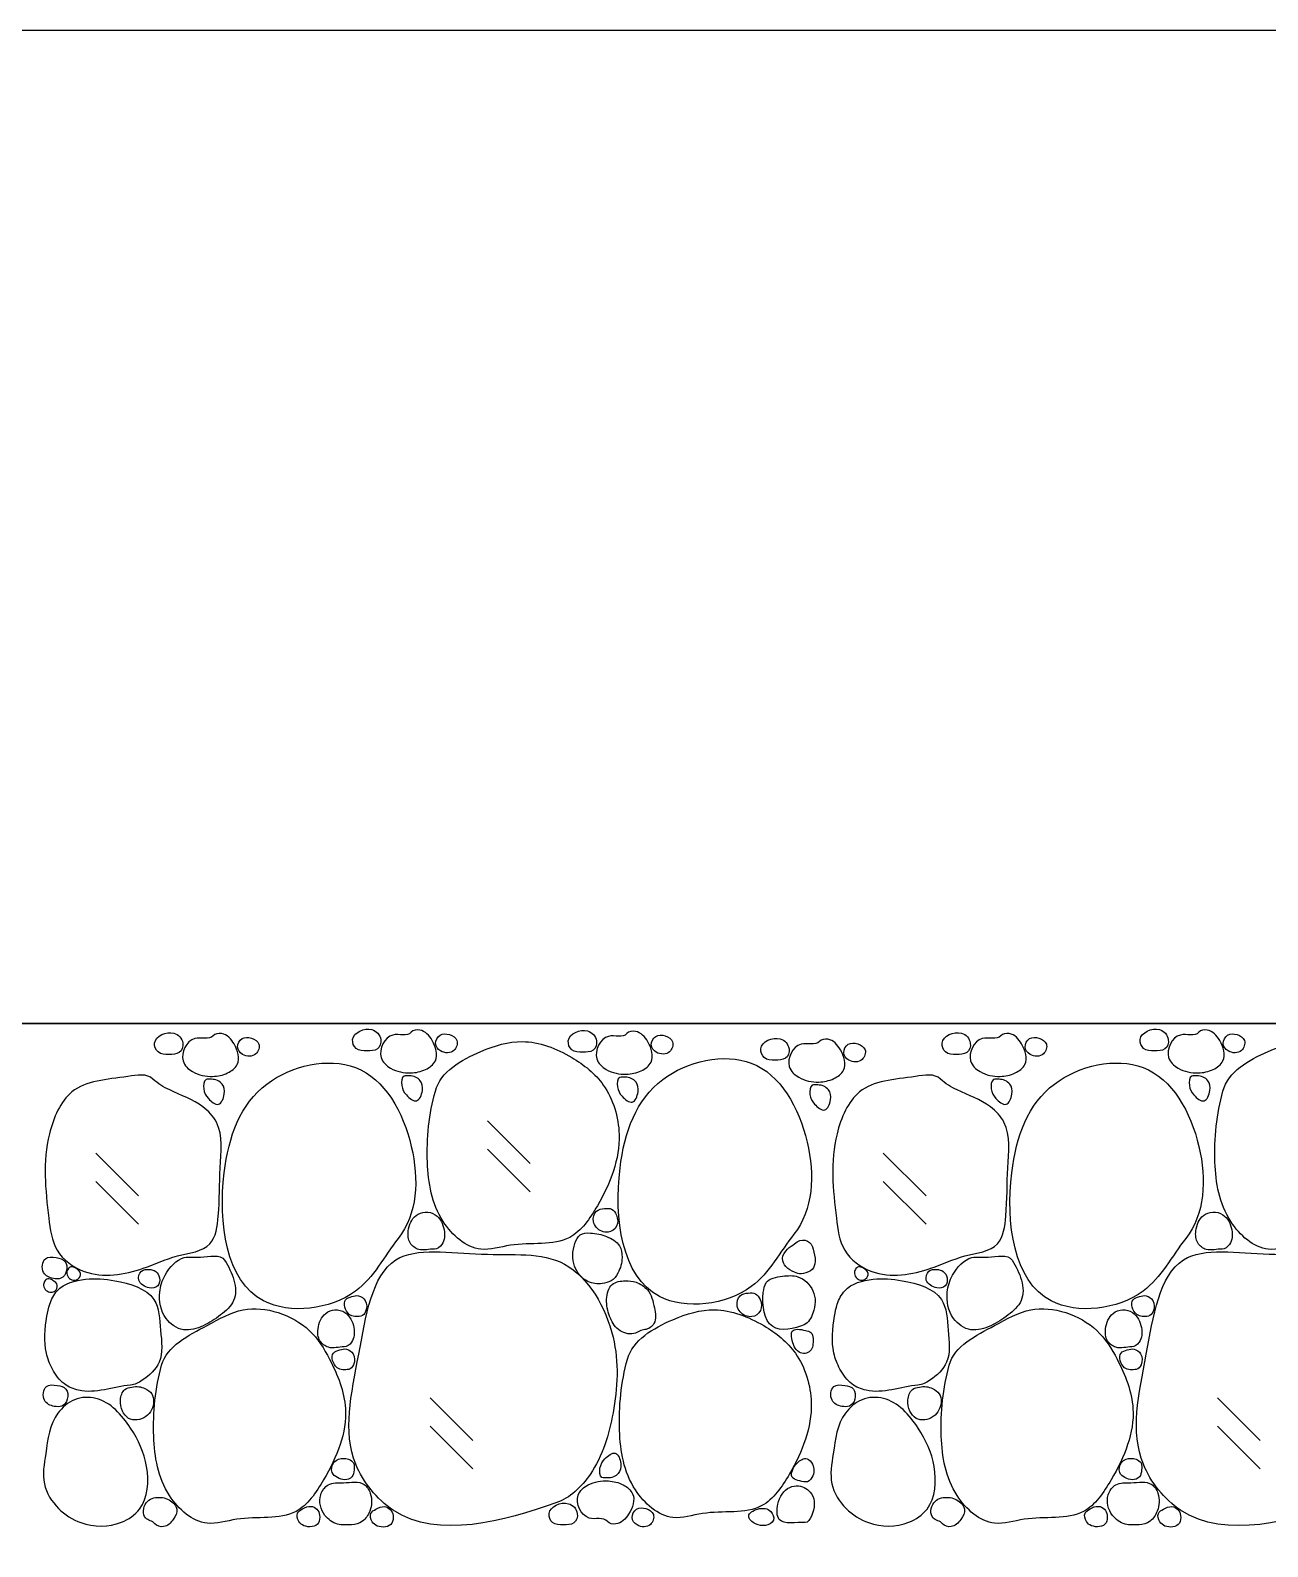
# Model space of a CAD drawing. Header units: metres. Extents: x -81 to 2721, y -139 to -12.
# Drawn here: x 993.005 to 996.509, y -38.815 to -34.522 of the extents above; entities that cross this region are included whole.
import ezdxf

# ---------------------------------------------------------------- set-up
doc = ezdxf.new("R2010")
doc.units = ezdxf.units.M
doc.header["$MEASUREMENT"] = 0
for name, color, linetype in [('HT', 15, 'Continuous'), ('PLAN', 6, 'Continuous'), ('SECTION', 2, 'Continuous')]:
    doc.layers.add(name, color=color, linetype=linetype)

msp = doc.modelspace()

# ---------------------------------------------------------------- linework, layer by layer
msp.add_lwpolyline([(941.2015, -90.9223), (941.2015, -34.5223), (1019.8015, -34.5223), (1019.8015, -77.6862), (997.276, -77.6862), (997.2761, -84.9854), (989.0881, -84.9854), (989.0881, -90.9223)], close=True)
at = {"layer": 'HT'}
for p, q in [((994.2997, -37.6088), (994.4207, -37.7298)), ((994.2997, -37.6088), (994.4207, -37.7298)), ((993.1901, -37.7005), (993.311, -37.8214)), ((993.1901, -37.7005), (993.311, -37.8214)), ((994.2997, -37.6893), (994.4207, -37.8102)), ((994.2997, -37.6893), (994.4207, -37.8102)), ((995.4205, -37.7005), (995.5415, -37.8214)), ((995.4205, -37.7005), (995.5415, -37.8214)), ((993.1901, -37.7809), (993.311, -37.9019)), ((993.1901, -37.7809), (993.311, -37.9019)), ((995.4205, -37.7809), (995.5415, -37.9019)), ((995.4205, -37.7809), (995.5415, -37.9019)), ((994.1369, -38.3929), (994.2578, -38.5138)), ((994.1369, -38.3929), (994.2578, -38.5138)), ((996.3673, -38.3929), (996.4882, -38.5138)), ((996.3673, -38.3929), (996.4882, -38.5138)), ((994.1369, -38.4733), (994.2578, -38.5943)), ((994.1369, -38.4733), (994.2578, -38.5943)), ((996.3673, -38.4733), (996.4882, -38.5943)), ((996.3673, -38.4733), (996.4882, -38.5943))]:
    msp.add_line(p, q, dxfattribs=at)
at = {"layer": 'PLAN', "color": 1}
for p, q in [((985.734, -37.3339), (999.2211, -37.3339)), ((986.1172, -37.3339), (999.2211, -37.3339)), ((1002.208, -37.3339), (986.1172, -37.3339)), ((996.086, -37.3339), (986.1403, -37.3339)), ((996.086, -37.3339), (986.1403, -37.3339))]:
    msp.add_line(p, q, dxfattribs=at)
at = {"layer": 'SECTION', "color": 8}
for points, start_tangent, end_tangent in [([(993.4268, -37.4156), (993.4365, -37.389), (993.4114, -37.361), (993.3568, -37.389), (993.3666, -37.4142), (993.3974, -37.4212), (993.4268, -37.4156)], (0.849356, 0.527821), (0.849356, 0.527821)), ([(993.4268, -37.4156), (993.4365, -37.389), (993.4114, -37.361), (993.3568, -37.389), (993.3666, -37.4142), (993.3974, -37.4212), (993.4268, -37.4156)], (0.849356, 0.527821), (0.849356, 0.527821)), ([(993.5227, -37.3685), (993.5467, -37.3624), (993.582, -37.3917), (993.591, -37.4495), (993.5635, -37.4737), (993.5211, -37.4833), (993.4642, -37.4699), (993.4374, -37.4395), (993.4706, -37.3763), (993.5227, -37.3685)], (0.652101, 0.758132), (0.652101, 0.758132)), ([(993.5227, -37.3685), (993.5467, -37.3624), (993.582, -37.3917), (993.591, -37.4495), (993.5635, -37.4737), (993.5211, -37.4833), (993.4642, -37.4699), (993.4374, -37.4395), (993.4706, -37.3763), (993.5227, -37.3685)], (0.652101, 0.758132), (0.652101, 0.758132)), ([(993.6436, -37.4198), (993.652, -37.3918), (993.631, -37.375), (993.6044, -37.3764), (993.5918, -37.4002), (993.6058, -37.4212), (993.6436, -37.4198)], (0.727969, 0.68561), (0.727969, 0.68561)), ([(993.6436, -37.4198), (993.652, -37.3918), (993.631, -37.375), (993.6044, -37.3764), (993.5918, -37.4002), (993.6058, -37.4212), (993.6436, -37.4198)], (0.727969, 0.68561), (0.727969, 0.68561)), ([(993.9877, -37.4057), (993.9974, -37.3791), (993.9723, -37.3511), (993.9177, -37.3791), (993.9275, -37.4043), (993.9583, -37.4113), (993.9877, -37.4057)], (0.849356, 0.527821), (0.849356, 0.527821)), ([(993.9877, -37.4057), (993.9974, -37.3791), (993.9723, -37.3511), (993.9177, -37.3791), (993.9275, -37.4043), (993.9583, -37.4113), (993.9877, -37.4057)], (0.849356, 0.527821), (0.849356, 0.527821)), ([(994.0836, -37.3586), (994.1076, -37.3525), (994.1429, -37.3819), (994.1519, -37.4396), (994.1244, -37.4638), (994.082, -37.4734), (994.0251, -37.46), (993.9983, -37.4296), (994.0315, -37.3664), (994.0836, -37.3586)], (0.652101, 0.758132), (0.652101, 0.758132)), ([(994.0836, -37.3586), (994.1076, -37.3525), (994.1429, -37.3819), (994.1519, -37.4396), (994.1244, -37.4638), (994.082, -37.4734), (994.0251, -37.46), (993.9983, -37.4296), (994.0315, -37.3664), (994.0836, -37.3586)], (0.652101, 0.758132), (0.652101, 0.758132)), ([(994.1519, -37.5248), (994.1295, -37.7263), (994.1743, -37.8943), (994.2806, -37.9727), (994.3645, -37.9615), (994.5324, -37.9391), (994.6107, -37.8495), (994.6723, -37.6479), (994.6275, -37.508), (994.538, -37.4296), (994.3981, -37.3848), (994.2806, -37.4128), (994.1519, -37.5248)], (-0.266055, -0.963958), (-0.266055, -0.963958)), ([(994.1519, -37.5248), (994.1295, -37.7263), (994.1743, -37.8943), (994.2806, -37.9727), (994.3645, -37.9615), (994.5324, -37.9391), (994.6107, -37.8495), (994.6723, -37.6479), (994.6275, -37.508), (994.538, -37.4296), (994.3981, -37.3848), (994.2806, -37.4128), (994.1519, -37.5248)], (-0.266055, -0.963958), (-0.266055, -0.963958)), ([(994.2045, -37.4099), (994.2129, -37.3819), (994.1919, -37.3651), (994.1653, -37.3665), (994.1527, -37.3903), (994.1667, -37.4113), (994.2045, -37.4099)], (0.727969, 0.68561), (0.727969, 0.68561)), ([(994.2045, -37.4099), (994.2129, -37.3819), (994.1919, -37.3651), (994.1653, -37.3665), (994.1527, -37.3903), (994.1667, -37.4113), (994.2045, -37.4099)], (0.727969, 0.68561), (0.727969, 0.68561)), ([(994.5985, -37.4094), (994.6083, -37.3828), (994.5831, -37.3548), (994.5285, -37.3828), (994.5383, -37.408), (994.5691, -37.415), (994.5985, -37.4094)], (0.849356, 0.527821), (0.849356, 0.527821)), ([(994.5985, -37.4094), (994.6083, -37.3828), (994.5831, -37.3548), (994.5285, -37.3828), (994.5383, -37.408), (994.5691, -37.415), (994.5985, -37.4094)], (0.849356, 0.527821), (0.849356, 0.527821)), ([(994.6944, -37.3623), (994.7185, -37.3562), (994.7538, -37.3856), (994.7628, -37.4433), (994.7352, -37.4675), (994.6929, -37.4771), (994.636, -37.4637), (994.6091, -37.4333), (994.6423, -37.3701), (994.6944, -37.3623)], (0.652101, 0.758132), (0.652101, 0.758132)), ([(994.6944, -37.3623), (994.7185, -37.3562), (994.7538, -37.3856), (994.7628, -37.4433), (994.7352, -37.4675), (994.6929, -37.4771), (994.636, -37.4637), (994.6091, -37.4333), (994.6423, -37.3701), (994.6944, -37.3623)], (0.652101, 0.758132), (0.652101, 0.758132)), ([(994.8153, -37.4136), (994.8237, -37.3856), (994.8028, -37.3688), (994.7762, -37.3702), (994.7636, -37.394), (994.7776, -37.415), (994.8153, -37.4136)], (0.727969, 0.68561), (0.727969, 0.68561)), ([(994.8153, -37.4136), (994.8237, -37.3856), (994.8028, -37.3688), (994.7762, -37.3702), (994.7636, -37.394), (994.7776, -37.415), (994.8153, -37.4136)], (0.727969, 0.68561), (0.727969, 0.68561)), ([(995.1437, -37.4317), (995.1535, -37.4051), (995.1283, -37.3771), (995.0737, -37.4051), (995.0835, -37.4303), (995.1143, -37.4373), (995.1437, -37.4317)], (0.849356, 0.527821), (0.849356, 0.527821)), ([(995.1437, -37.4317), (995.1535, -37.4051), (995.1283, -37.3771), (995.0737, -37.4051), (995.0835, -37.4303), (995.1143, -37.4373), (995.1437, -37.4317)], (0.849356, 0.527821), (0.849356, 0.527821)), ([(995.2396, -37.3845), (995.2637, -37.3784), (995.299, -37.4078), (995.308, -37.4656), (995.2804, -37.4897), (995.2381, -37.4993), (995.1812, -37.486), (995.1543, -37.4555), (995.1875, -37.3923), (995.2396, -37.3845)], (0.652101, 0.758132), (0.652101, 0.758132)), ([(995.2396, -37.3845), (995.2637, -37.3784), (995.299, -37.4078), (995.308, -37.4656), (995.2804, -37.4897), (995.2381, -37.4993), (995.1812, -37.486), (995.1543, -37.4555), (995.1875, -37.3923), (995.2396, -37.3845)], (0.652101, 0.758132), (0.652101, 0.758132)), ([(995.6572, -37.4156), (995.6669, -37.389), (995.6418, -37.361), (995.5872, -37.389), (995.597, -37.4142), (995.6278, -37.4212), (995.6572, -37.4156)], (0.849356, 0.527821), (0.849356, 0.527821)), ([(995.6572, -37.4156), (995.6669, -37.389), (995.6418, -37.361), (995.5872, -37.389), (995.597, -37.4142), (995.6278, -37.4212), (995.6572, -37.4156)], (0.849356, 0.527821), (0.849356, 0.527821)), ([(995.7531, -37.3685), (995.7771, -37.3624), (995.8124, -37.3917), (995.8214, -37.4495), (995.7939, -37.4737), (995.7515, -37.4833), (995.6946, -37.4699), (995.6678, -37.4395), (995.701, -37.3763), (995.7531, -37.3685)], (0.652101, 0.758132), (0.652101, 0.758132)), ([(995.7531, -37.3685), (995.7771, -37.3624), (995.8124, -37.3917), (995.8214, -37.4495), (995.7939, -37.4737), (995.7515, -37.4833), (995.6946, -37.4699), (995.6678, -37.4395), (995.701, -37.3763), (995.7531, -37.3685)], (0.652101, 0.758132), (0.652101, 0.758132)), ([(995.874, -37.4198), (995.8824, -37.3918), (995.8614, -37.375), (995.8348, -37.3764), (995.8223, -37.4002), (995.8362, -37.4212), (995.874, -37.4198)], (0.727969, 0.68561), (0.727969, 0.68561)), ([(995.874, -37.4198), (995.8824, -37.3918), (995.8614, -37.375), (995.8348, -37.3764), (995.8223, -37.4002), (995.8362, -37.4212), (995.874, -37.4198)], (0.727969, 0.68561), (0.727969, 0.68561)), ([(996.2181, -37.4057), (996.2278, -37.3791), (996.2027, -37.3511), (996.1481, -37.3791), (996.1579, -37.4043), (996.1887, -37.4113), (996.2181, -37.4057)], (0.849356, 0.527821), (0.849356, 0.527821)), ([(996.2181, -37.4057), (996.2278, -37.3791), (996.2027, -37.3511), (996.1481, -37.3791), (996.1579, -37.4043), (996.1887, -37.4113), (996.2181, -37.4057)], (0.849356, 0.527821), (0.849356, 0.527821)), ([(996.314, -37.3586), (996.338, -37.3525), (996.3733, -37.3819), (996.3823, -37.4396), (996.3548, -37.4638), (996.3124, -37.4734), (996.2555, -37.46), (996.2287, -37.4296), (996.2619, -37.3664), (996.314, -37.3586)], (0.652101, 0.758132), (0.652101, 0.758132)), ([(996.314, -37.3586), (996.338, -37.3525), (996.3733, -37.3819), (996.3823, -37.4396), (996.3548, -37.4638), (996.3124, -37.4734), (996.2555, -37.46), (996.2287, -37.4296), (996.2619, -37.3664), (996.314, -37.3586)], (0.652101, 0.758132), (0.652101, 0.758132)), ([(996.3823, -37.5248), (996.3599, -37.7263), (996.4047, -37.8943), (996.511, -37.9727), (996.5949, -37.9615), (996.7628, -37.9391), (996.8412, -37.8495), (996.9027, -37.6479), (996.8579, -37.508), (996.7684, -37.4296), (996.6285, -37.3848), (996.511, -37.4128), (996.3823, -37.5248)], (-0.266055, -0.963958), (-0.266055, -0.963958)), ([(996.3823, -37.5248), (996.3599, -37.7263), (996.4047, -37.8943), (996.511, -37.9727), (996.5949, -37.9615), (996.7628, -37.9391), (996.8412, -37.8495), (996.9027, -37.6479), (996.8579, -37.508), (996.7684, -37.4296), (996.6285, -37.3848), (996.511, -37.4128), (996.3823, -37.5248)], (-0.266055, -0.963958), (-0.266055, -0.963958)), ([(996.4349, -37.4099), (996.4433, -37.3819), (996.4223, -37.3651), (996.3957, -37.3665), (996.3832, -37.3903), (996.3971, -37.4113), (996.4349, -37.4099)], (0.727969, 0.68561), (0.727969, 0.68561)), ([(996.4349, -37.4099), (996.4433, -37.3819), (996.4223, -37.3651), (996.3957, -37.3665), (996.3832, -37.3903), (996.3971, -37.4113), (996.4349, -37.4099)], (0.727969, 0.68561), (0.727969, 0.68561)), ([(995.1676, -37.9296), (995.2048, -37.6692), (995.0468, -37.4459), (994.7958, -37.4924), (994.6749, -37.7436), (994.7865, -38.1063), (995.0468, -38.0784), (995.1676, -37.9296)], (0.620927, 0.783869), (0.620927, 0.783869)), ([(995.1676, -37.9296), (995.2048, -37.6692), (995.0468, -37.4459), (994.7958, -37.4924), (994.6749, -37.7436), (994.7865, -38.1063), (995.0468, -38.0784), (995.1676, -37.9296)], (0.620927, 0.783869), (0.620927, 0.783869)), ([(995.3605, -37.4359), (995.3689, -37.4079), (995.348, -37.3911), (995.3214, -37.3925), (995.3088, -37.4163), (995.3228, -37.4373), (995.3605, -37.4359)], (0.727969, 0.68561), (0.727969, 0.68561)), ([(995.3605, -37.4359), (995.3689, -37.4079), (995.348, -37.3911), (995.3214, -37.3925), (995.3088, -37.4163), (995.3228, -37.4373), (995.3605, -37.4359)], (0.727969, 0.68561), (0.727969, 0.68561)), ([(994.0467, -37.9422), (994.0839, -37.6818), (993.9259, -37.4585), (993.6749, -37.505), (993.554, -37.7562), (993.6656, -38.1189), (993.9259, -38.091), (994.0467, -37.9422)], (0.620927, 0.783869), (0.620927, 0.783869)), ([(994.0467, -37.9422), (994.0839, -37.6818), (993.9259, -37.4585), (993.6749, -37.505), (993.554, -37.7562), (993.6656, -38.1189), (993.9259, -38.091), (994.0467, -37.9422)], (0.620927, 0.783869), (0.620927, 0.783869)), ([(996.2771, -37.9422), (996.3143, -37.6818), (996.1563, -37.4585), (995.9053, -37.505), (995.7844, -37.7562), (995.896, -38.1189), (996.1563, -38.091), (996.2771, -37.9422)], (0.620927, 0.783869), (0.620927, 0.783869)), ([(996.2771, -37.9422), (996.3143, -37.6818), (996.1563, -37.4585), (995.9053, -37.505), (995.7844, -37.7562), (995.896, -38.1189), (996.1563, -38.091), (996.2771, -37.9422)], (0.620927, 0.783869), (0.620927, 0.783869)), ([(993.3521, -37.4909), (993.3995, -37.5219), (993.4936, -37.5693), (993.5318, -37.613), (993.5427, -37.7423), (993.5373, -37.8789), (993.5136, -37.9572), (993.4213, -37.9918), (993.3248, -38.0264), (993.1574, -38.0355), (993.0809, -37.9754), (993.0572, -37.8843), (993.0591, -37.6457), (993.1228, -37.5274), (993.2811, -37.4836), (993.3521, -37.4909)], (0.72472, -0.689043), (0.72472, -0.689043)), ([(993.3521, -37.4909), (993.3995, -37.5219), (993.4936, -37.5693), (993.5318, -37.613), (993.5427, -37.7423), (993.5373, -37.8789), (993.5136, -37.9572), (993.4213, -37.9918), (993.3248, -38.0264), (993.1574, -38.0355), (993.0809, -37.9754), (993.0572, -37.8843), (993.0591, -37.6457), (993.1228, -37.5274), (993.2811, -37.4836), (993.3521, -37.4909)], (0.72472, -0.689043), (0.72472, -0.689043)), ([(993.518, -37.4916), (993.5483, -37.5053), (993.5542, -37.5336), (993.5377, -37.5624), (993.509, -37.5459), (993.496, -37.5188), (993.5026, -37.4924), (993.518, -37.4916)], (0.99974, 0.022805), (0.99974, 0.022805)), ([(994.0789, -37.4817), (994.1092, -37.4955), (994.1151, -37.5237), (994.0986, -37.5525), (994.0699, -37.536), (994.0569, -37.5089), (994.0635, -37.4825), (994.0789, -37.4817)], (0.99974, 0.022805), (0.99974, 0.022805)), ([(994.6898, -37.4854), (994.72, -37.4992), (994.726, -37.5274), (994.7095, -37.5562), (994.6807, -37.5397), (994.6677, -37.5126), (994.6743, -37.4862), (994.6898, -37.4854)], (0.99974, 0.022805), (0.99974, 0.022805)), ([(995.235, -37.5076), (995.2652, -37.5214), (995.2712, -37.5496), (995.2547, -37.5784), (995.2259, -37.5619), (995.2129, -37.5348), (995.2195, -37.5084), (995.235, -37.5076)], (0.99974, 0.022805), (0.99974, 0.022805)), ([(995.5825, -37.4909), (995.6299, -37.5219), (995.724, -37.5693), (995.7622, -37.613), (995.7731, -37.7423), (995.7677, -37.8789), (995.744, -37.9572), (995.6517, -37.9918), (995.5552, -38.0264), (995.3878, -38.0355), (995.3113, -37.9754), (995.2877, -37.8843), (995.2895, -37.6457), (995.3532, -37.5274), (995.5116, -37.4836), (995.5825, -37.4909)], (0.72472, -0.689043), (0.72472, -0.689043)), ([(995.5825, -37.4909), (995.6299, -37.5219), (995.724, -37.5693), (995.7622, -37.613), (995.7731, -37.7423), (995.7677, -37.8789), (995.744, -37.9572), (995.6517, -37.9918), (995.5552, -38.0264), (995.3878, -38.0355), (995.3113, -37.9754), (995.2877, -37.8843), (995.2895, -37.6457), (995.3532, -37.5274), (995.5116, -37.4836), (995.5825, -37.4909)], (0.72472, -0.689043), (0.72472, -0.689043)), ([(995.7484, -37.4916), (995.7787, -37.5053), (995.7846, -37.5336), (995.7681, -37.5624), (995.7394, -37.5459), (995.7264, -37.5188), (995.733, -37.4924), (995.7484, -37.4916)], (0.99974, 0.022805), (0.99974, 0.022805)), ([(996.3093, -37.4817), (996.3396, -37.4955), (996.3455, -37.5237), (996.329, -37.5525), (996.3003, -37.536), (996.2873, -37.5089), (996.2939, -37.4825), (996.3093, -37.4817)], (0.99974, 0.022805), (0.99974, 0.022805)), ([(994.6411, -37.9244), (994.6653, -37.9072), (994.6646, -37.8759), (994.6512, -37.8594), (994.6309, -37.8575), (994.6079, -37.8651), (994.5997, -37.8938), (994.6232, -37.9218), (994.6411, -37.9244)], (0.998772, 0.049548), (0.998772, 0.049548)), ([(994.6411, -37.9244), (994.6653, -37.9072), (994.6646, -37.8759), (994.6512, -37.8594), (994.6309, -37.8575), (994.6079, -37.8651), (994.5997, -37.8938), (994.6232, -37.9218), (994.6411, -37.9244)], (0.998772, 0.049548), (0.998772, 0.049548)), ([(994.1496, -37.9722), (994.1703, -37.9591), (994.1769, -37.9176), (994.1517, -37.875), (994.1234, -37.8673), (994.0972, -37.8771), (994.0753, -37.9208), (994.0808, -37.9547), (994.1048, -37.9733), (994.1496, -37.9722)], (0.99992, -0.012618), (0.99992, -0.012618)), ([(994.1496, -37.9722), (994.1703, -37.9591), (994.1769, -37.9176), (994.1517, -37.875), (994.1234, -37.8673), (994.0972, -37.8771), (994.0753, -37.9208), (994.0808, -37.9547), (994.1048, -37.9733), (994.1496, -37.9722)], (0.99992, -0.012618), (0.99992, -0.012618)), ([(996.38, -37.9722), (996.4007, -37.9591), (996.4073, -37.9176), (996.3822, -37.875), (996.3538, -37.8673), (996.3276, -37.8771), (996.3057, -37.9208), (996.3112, -37.9547), (996.3352, -37.9733), (996.38, -37.9722)], (0.99992, -0.012618), (0.99992, -0.012618)), ([(996.38, -37.9722), (996.4007, -37.9591), (996.4073, -37.9176), (996.3822, -37.875), (996.3538, -37.8673), (996.3276, -37.8771), (996.3057, -37.9208), (996.3112, -37.9547), (996.3352, -37.9733), (996.38, -37.9722)], (0.99992, -0.012618), (0.99992, -0.012618)), ([(994.6497, -38.0621), (994.669, -38.0402), (994.6808, -37.9957), (994.6733, -37.9629), (994.6371, -37.9368), (994.5909, -37.9267), (994.5623, -37.9318), (994.5472, -37.9561), (994.5463, -38.0209), (994.5842, -38.0638), (994.6245, -38.0697), (994.6497, -38.0621)], (0.905133, 0.425129), (0.905133, 0.425129)), ([(994.6497, -38.0621), (994.669, -38.0402), (994.6808, -37.9957), (994.6733, -37.9629), (994.6371, -37.9368), (994.5909, -37.9267), (994.5623, -37.9318), (994.5472, -37.9561), (994.5463, -38.0209), (994.5842, -38.0638), (994.6245, -38.0697), (994.6497, -38.0621)], (0.905133, 0.425129), (0.905133, 0.425129)), ([(993.5551, -38.004), (993.4867, -37.9951), (993.441, -37.9964), (993.3865, -38.0458), (993.3713, -38.094), (993.3891, -38.1688), (993.4385, -38.2005), (993.4943, -38.1891), (993.5437, -38.1587), (993.5805, -38.1181), (993.5551, -38.004)], (-0.543444, 0.839445), (-0.543444, 0.839445)), ([(993.5551, -38.004), (993.4867, -37.9951), (993.441, -37.9964), (993.3865, -38.0458), (993.3713, -38.094), (993.3891, -38.1688), (993.4385, -38.2005), (993.4943, -38.1891), (993.5437, -38.1587), (993.5805, -38.1181), (993.5551, -38.004)], (-0.543444, 0.839445), (-0.543444, 0.839445)), ([(994.4933, -38.6908), (994.5904, -38.6099), (994.6551, -38.4358), (994.6551, -38.2213), (994.5176, -38.0148), (994.2829, -37.9865), (994.0402, -38.0027), (993.935, -38.2699), (993.9269, -38.5815), (994.0321, -38.7111), (994.4933, -38.6908)], (0.945091, 0.326807), (0.945091, 0.326807)), ([(994.4933, -38.6908), (994.5904, -38.6099), (994.6551, -38.4358), (994.6551, -38.2213), (994.5176, -38.0148), (994.2829, -37.9865), (994.0402, -38.0027), (993.935, -38.2699), (993.9269, -38.5815), (994.0321, -38.7111), (994.4933, -38.6908)], (0.945091, 0.326807), (0.945091, 0.326807)), ([(995.2146, -38.0335), (995.2267, -38.0144), (995.2241, -37.9806), (995.212, -37.9532), (995.1846, -37.9481), (995.1693, -37.9571), (995.1496, -37.9724), (995.135, -37.9991), (995.1445, -38.0214), (995.1693, -38.038), (995.1878, -38.0425), (995.2146, -38.0335)], (0.86599, 0.500061), (0.86599, 0.500061)), ([(995.2146, -38.0335), (995.2267, -38.0144), (995.2241, -37.9806), (995.212, -37.9532), (995.1846, -37.9481), (995.1693, -37.9571), (995.1496, -37.9724), (995.135, -37.9991), (995.1445, -38.0214), (995.1693, -38.038), (995.1878, -38.0425), (995.2146, -38.0335)], (0.86599, 0.500061), (0.86599, 0.500061)), ([(995.7855, -38.004), (995.7171, -37.9951), (995.6714, -37.9964), (995.6169, -38.0458), (995.6017, -38.094), (995.6195, -38.1688), (995.6689, -38.2005), (995.7247, -38.1891), (995.7741, -38.1587), (995.8109, -38.1181), (995.7855, -38.004)], (-0.543444, 0.839445), (-0.543444, 0.839445)), ([(995.7855, -38.004), (995.7171, -37.9951), (995.6714, -37.9964), (995.6169, -38.0458), (995.6017, -38.094), (995.6195, -38.1688), (995.6689, -38.2005), (995.7247, -38.1891), (995.7741, -38.1587), (995.8109, -38.1181), (995.7855, -38.004)], (-0.543444, 0.839445), (-0.543444, 0.839445)), ([(996.7237, -38.6908), (996.8208, -38.6099), (996.8855, -38.4358), (996.8855, -38.2213), (996.748, -38.0148), (996.5133, -37.9865), (996.2706, -38.0027), (996.1654, -38.2699), (996.1573, -38.5815), (996.2625, -38.7111), (996.7237, -38.6908)], (0.945091, 0.326807), (0.945091, 0.326807)), ([(996.7237, -38.6908), (996.8208, -38.6099), (996.8855, -38.4358), (996.8855, -38.2213), (996.748, -38.0148), (996.5133, -37.9865), (996.2706, -38.0027), (996.1654, -38.2699), (996.1573, -38.5815), (996.2625, -38.7111), (996.7237, -38.6908)], (0.945091, 0.326807), (0.945091, 0.326807)), ([(993.0915, -38.0547), (993.1068, -38.0353), (993.1028, -38.0067), (993.0782, -37.9964), (993.0476, -37.9995), (993.0425, -38.0384), (993.0701, -38.0557), (993.0915, -38.0547)], (0.943752, 0.330653), (0.943752, 0.330653)), ([(993.0915, -38.0547), (993.1068, -38.0353), (993.1028, -38.0067), (993.0782, -37.9964), (993.0476, -37.9995), (993.0425, -38.0384), (993.0701, -38.0557), (993.0915, -38.0547)], (0.943752, 0.330653), (0.943752, 0.330653)), ([(993.1083, -38.041), (993.111, -38.0298), (993.12, -38.0224), (993.1338, -38.0266), (993.1471, -38.041), (993.1402, -38.0569), (993.1296, -38.0606), (993.1158, -38.0553), (993.1083, -38.041)], (-0.13316, 0.991095), (-0.13316, 0.991095)), ([(993.1083, -38.041), (993.111, -38.0298), (993.12, -38.0224), (993.1338, -38.0266), (993.1471, -38.041), (993.1402, -38.0569), (993.1296, -38.0606), (993.1158, -38.0553), (993.1083, -38.041)], (-0.13316, 0.991095), (-0.13316, 0.991095)), ([(993.3416, -38.0822), (993.3656, -38.0759), (993.3706, -38.0538), (993.3599, -38.0355), (993.3416, -38.0298), (993.3195, -38.0349), (993.312, -38.0601), (993.3416, -38.0822)], (0.964379, -0.264523), (0.964379, -0.264523)), ([(993.3416, -38.0822), (993.3656, -38.0759), (993.3706, -38.0538), (993.3599, -38.0355), (993.3416, -38.0298), (993.3195, -38.0349), (993.312, -38.0601), (993.3416, -38.0822)], (0.964379, -0.264523), (0.964379, -0.264523)), ([(995.3387, -38.041), (995.3414, -38.0298), (995.3504, -38.0224), (995.3642, -38.0266), (995.3775, -38.041), (995.3706, -38.0569), (995.36, -38.0606), (995.3462, -38.0553), (995.3387, -38.041)], (-0.13316, 0.991095), (-0.13316, 0.991095)), ([(995.3387, -38.041), (995.3414, -38.0298), (995.3504, -38.0224), (995.3642, -38.0266), (995.3775, -38.041), (995.3706, -38.0569), (995.36, -38.0606), (995.3462, -38.0553), (995.3387, -38.041)], (-0.13316, 0.991095), (-0.13316, 0.991095)), ([(995.572, -38.0822), (995.596, -38.0759), (995.601, -38.0538), (995.5903, -38.0355), (995.572, -38.0298), (995.5499, -38.0349), (995.5424, -38.0601), (995.572, -38.0822)], (0.964379, -0.264523), (0.964379, -0.264523)), ([(995.572, -38.0822), (995.596, -38.0759), (995.601, -38.0538), (995.5903, -38.0355), (995.572, -38.0298), (995.5499, -38.0349), (995.5424, -38.0601), (995.572, -38.0822)], (0.964379, -0.264523), (0.964379, -0.264523)), ([(993.0425, -38.0749), (993.0452, -38.0638), (993.0542, -38.0564), (993.068, -38.0606), (993.0813, -38.0749), (993.0744, -38.0909), (993.0638, -38.0946), (993.05, -38.0893), (993.0425, -38.0749)], (-0.13316, 0.991095), (-0.13316, 0.991095)), ([(993.0425, -38.0749), (993.0452, -38.0638), (993.0542, -38.0564), (993.068, -38.0606), (993.0813, -38.0749), (993.0744, -38.0909), (993.0638, -38.0946), (993.05, -38.0893), (993.0425, -38.0749)], (-0.13316, 0.991095), (-0.13316, 0.991095)), ([(993.2884, -38.3574), (993.3217, -38.3437), (993.3695, -38.2925), (993.3738, -38.202), (993.355, -38.1149), (993.244, -38.0619), (993.1612, -38.0576), (993.081, -38.0901), (993.0597, -38.1285), (993.052, -38.1618), (993.0503, -38.2669), (993.0674, -38.3121), (993.1015, -38.354), (993.1416, -38.3719), (993.2884, -38.3574)], (0.996022, 0.089109), (0.996022, 0.089109)), ([(993.2884, -38.3574), (993.3217, -38.3437), (993.3695, -38.2925), (993.3738, -38.202), (993.355, -38.1149), (993.244, -38.0619), (993.1612, -38.0576), (993.081, -38.0901), (993.0597, -38.1285), (993.052, -38.1618), (993.0503, -38.2669), (993.0674, -38.3121), (993.1015, -38.354), (993.1416, -38.3719), (993.2884, -38.3574)], (0.996022, 0.089109), (0.996022, 0.089109)), ([(994.7455, -38.2), (994.7708, -38.1832), (994.7724, -38.1386), (994.7523, -38.0873), (994.7203, -38.0663), (994.6901, -38.0621), (994.6531, -38.0722), (994.6371, -38.1142), (994.6455, -38.1622), (994.6707, -38.2), (994.7144, -38.211), (994.7455, -38.2)], (0.99786, 0.06539), (0.99786, 0.06539)), ([(994.7455, -38.2), (994.7708, -38.1832), (994.7724, -38.1386), (994.7523, -38.0873), (994.7203, -38.0663), (994.6901, -38.0621), (994.6531, -38.0722), (994.6371, -38.1142), (994.6455, -38.1622), (994.6707, -38.2), (994.7144, -38.211), (994.7455, -38.2)], (0.99786, 0.06539), (0.99786, 0.06539)), ([(995.1966, -38.1864), (995.2214, -38.1533), (995.2214, -38.0904), (995.1784, -38.0506), (995.1354, -38.049), (995.0891, -38.0672), (995.0808, -38.0953), (995.1073, -38.1914), (995.1966, -38.1864)], (0.911355, 0.411621), (0.911355, 0.411621)), ([(995.1966, -38.1864), (995.2214, -38.1533), (995.2214, -38.0904), (995.1784, -38.0506), (995.1354, -38.049), (995.0891, -38.0672), (995.0808, -38.0953), (995.1073, -38.1914), (995.1966, -38.1864)], (0.911355, 0.411621), (0.911355, 0.411621)), ([(995.5188, -38.3574), (995.5521, -38.3437), (995.5999, -38.2925), (995.6042, -38.202), (995.5854, -38.1149), (995.4744, -38.0619), (995.3916, -38.0576), (995.3114, -38.0901), (995.2901, -38.1285), (995.2824, -38.1618), (995.2807, -38.2669), (995.2978, -38.3121), (995.3319, -38.354), (995.372, -38.3719), (995.5188, -38.3574)], (0.996022, 0.089109), (0.996022, 0.089109)), ([(995.5188, -38.3574), (995.5521, -38.3437), (995.5999, -38.2925), (995.6042, -38.202), (995.5854, -38.1149), (995.4744, -38.0619), (995.3916, -38.0576), (995.3114, -38.0901), (995.2901, -38.1285), (995.2824, -38.1618), (995.2807, -38.2669), (995.2978, -38.3121), (995.3319, -38.354), (995.372, -38.3719), (995.5188, -38.3574)], (0.996022, 0.089109), (0.996022, 0.089109)), ([(993.9408, -38.1622), (993.9544, -38.1486), (993.9532, -38.118), (993.9346, -38.1044), (993.9153, -38.1067), (993.8978, -38.1157), (993.9079, -38.1571), (993.9408, -38.1622)], (0.992998, 0.118128), (0.992998, 0.118128)), ([(993.9408, -38.1622), (993.9544, -38.1486), (993.9532, -38.118), (993.9346, -38.1044), (993.9153, -38.1067), (993.8978, -38.1157), (993.9079, -38.1571), (993.9408, -38.1622)], (0.992998, 0.118128), (0.992998, 0.118128)), ([(995.0483, -38.1635), (995.0725, -38.1463), (995.0719, -38.1151), (995.0585, -38.0985), (995.0381, -38.0966), (995.0152, -38.1043), (995.0069, -38.133), (995.0305, -38.161), (995.0483, -38.1635)], (0.998772, 0.049548), (0.998772, 0.049548)), ([(995.0483, -38.1635), (995.0725, -38.1463), (995.0719, -38.1151), (995.0585, -38.0985), (995.0381, -38.0966), (995.0152, -38.1043), (995.0069, -38.133), (995.0305, -38.161), (995.0483, -38.1635)], (0.998772, 0.049548), (0.998772, 0.049548)), ([(996.1712, -38.1622), (996.1848, -38.1486), (996.1836, -38.118), (996.165, -38.1044), (996.1457, -38.1067), (996.1282, -38.1157), (996.1383, -38.1571), (996.1712, -38.1622)], (0.992998, 0.118128), (0.992998, 0.118128)), ([(996.1712, -38.1622), (996.1848, -38.1486), (996.1836, -38.118), (996.165, -38.1044), (996.1457, -38.1067), (996.1282, -38.1157), (996.1383, -38.1571), (996.1712, -38.1622)], (0.992998, 0.118128), (0.992998, 0.118128)), ([(993.3768, -38.3005), (993.3544, -38.502), (993.3992, -38.67), (993.5055, -38.7484), (993.5894, -38.7372), (993.7573, -38.7148), (993.8356, -38.6252), (993.8972, -38.4236), (993.8524, -38.2837), (993.795, -38.2029), (993.6078, -38.1442), (993.5055, -38.1885), (993.3768, -38.3005)], (-0.266055, -0.963958), (-0.266055, -0.963958)), ([(993.3768, -38.3005), (993.3544, -38.502), (993.3992, -38.67), (993.5055, -38.7484), (993.5894, -38.7372), (993.7573, -38.7148), (993.8356, -38.6252), (993.8972, -38.4236), (993.8524, -38.2837), (993.795, -38.2029), (993.6078, -38.1442), (993.5055, -38.1885), (993.3768, -38.3005)], (-0.266055, -0.963958), (-0.266055, -0.963958)), ([(993.8938, -38.2492), (993.9145, -38.2361), (993.9211, -38.1946), (993.896, -38.152), (993.8676, -38.1443), (993.8414, -38.1542), (993.8196, -38.1979), (993.825, -38.2317), (993.849, -38.2503), (993.8938, -38.2492)], (0.99992, -0.012618), (0.99992, -0.012618)), ([(993.8938, -38.2492), (993.9145, -38.2361), (993.9211, -38.1946), (993.896, -38.152), (993.8676, -38.1443), (993.8414, -38.1542), (993.8196, -38.1979), (993.825, -38.2317), (993.849, -38.2503), (993.8938, -38.2492)], (0.99992, -0.012618), (0.99992, -0.012618)), ([(994.696, -38.2841), (994.6736, -38.4856), (994.7184, -38.6536), (994.8247, -38.732), (994.9086, -38.7208), (995.0765, -38.6984), (995.1548, -38.6088), (995.2164, -38.4073), (995.1716, -38.2673), (995.0821, -38.1889), (994.9422, -38.1441), (994.8247, -38.1721), (994.696, -38.2841)], (-0.266055, -0.963958), (-0.266055, -0.963958)), ([(994.696, -38.2841), (994.6736, -38.4856), (994.7184, -38.6536), (994.8247, -38.732), (994.9086, -38.7208), (995.0765, -38.6984), (995.1548, -38.6088), (995.2164, -38.4073), (995.1716, -38.2673), (995.0821, -38.1889), (994.9422, -38.1441), (994.8247, -38.1721), (994.696, -38.2841)], (-0.266055, -0.963958), (-0.266055, -0.963958)), ([(995.6072, -38.3005), (995.5848, -38.502), (995.6296, -38.67), (995.7359, -38.7484), (995.8198, -38.7372), (995.9877, -38.7148), (996.066, -38.6252), (996.1276, -38.4236), (996.0828, -38.2837), (996.0254, -38.2029), (995.8382, -38.1442), (995.7359, -38.1885), (995.6072, -38.3005)], (-0.266055, -0.963958), (-0.266055, -0.963958)), ([(995.6072, -38.3005), (995.5848, -38.502), (995.6296, -38.67), (995.7359, -38.7484), (995.8198, -38.7372), (995.9877, -38.7148), (996.066, -38.6252), (996.1276, -38.4236), (996.0828, -38.2837), (996.0254, -38.2029), (995.8382, -38.1442), (995.7359, -38.1885), (995.6072, -38.3005)], (-0.266055, -0.963958), (-0.266055, -0.963958)), ([(996.1242, -38.2492), (996.1449, -38.2361), (996.1515, -38.1946), (996.1264, -38.152), (996.098, -38.1443), (996.0718, -38.1542), (996.05, -38.1979), (996.0554, -38.2317), (996.0794, -38.2503), (996.1242, -38.2492)], (0.99992, -0.012618), (0.99992, -0.012618)), ([(996.1242, -38.2492), (996.1449, -38.2361), (996.1515, -38.1946), (996.1264, -38.152), (996.098, -38.1443), (996.0718, -38.1542), (996.05, -38.1979), (996.0554, -38.2317), (996.0794, -38.2503), (996.1242, -38.2492)], (0.99992, -0.012618), (0.99992, -0.012618)), ([(995.2209, -38.2464), (995.2152, -38.2082), (995.1999, -38.2024), (995.1623, -38.205), (995.1617, -38.2254), (995.1821, -38.2636), (995.1993, -38.2674), (995.2209, -38.2464)], (0.098675, 0.99512), (0.098675, 0.99512)), ([(995.2209, -38.2464), (995.2152, -38.2082), (995.1999, -38.2024), (995.1623, -38.205), (995.1617, -38.2254), (995.1821, -38.2636), (995.1993, -38.2674), (995.2209, -38.2464)], (0.098675, 0.99512), (0.098675, 0.99512)), ([(993.9066, -38.3131), (993.9201, -38.2995), (993.919, -38.2689), (993.9003, -38.2553), (993.8811, -38.2576), (993.8635, -38.2666), (993.8737, -38.308), (993.9066, -38.3131)], (0.992998, 0.118128), (0.992998, 0.118128)), ([(993.9066, -38.3131), (993.9201, -38.2995), (993.919, -38.2689), (993.9003, -38.2553), (993.8811, -38.2576), (993.8635, -38.2666), (993.8737, -38.308), (993.9066, -38.3131)], (0.992998, 0.118128), (0.992998, 0.118128)), ([(996.137, -38.3131), (996.1505, -38.2995), (996.1494, -38.2689), (996.1307, -38.2553), (996.1115, -38.2576), (996.0939, -38.2666), (996.1041, -38.308), (996.137, -38.3131)], (0.992998, 0.118128), (0.992998, 0.118128)), ([(996.137, -38.3131), (996.1505, -38.2995), (996.1494, -38.2689), (996.1307, -38.2553), (996.1115, -38.2576), (996.0939, -38.2666), (996.1041, -38.308), (996.137, -38.3131)], (0.992998, 0.118128), (0.992998, 0.118128)), ([(993.0942, -38.4165), (993.1095, -38.3971), (993.1054, -38.3684), (993.0809, -38.3582), (993.0503, -38.3613), (993.0451, -38.4001), (993.0727, -38.4175), (993.0942, -38.4165)], (0.943752, 0.330653), (0.943752, 0.330653)), ([(993.0942, -38.4165), (993.1095, -38.3971), (993.1054, -38.3684), (993.0809, -38.3582), (993.0503, -38.3613), (993.0451, -38.4001), (993.0727, -38.4175), (993.0942, -38.4165)], (0.943752, 0.330653), (0.943752, 0.330653)), ([(993.3479, -38.4277), (993.354, -38.4032), (993.3487, -38.3819), (993.3295, -38.3668), (993.3123, -38.3618), (993.2923, -38.3627), (993.2727, -38.3696), (993.26, -38.3991), (993.2657, -38.431), (993.2833, -38.4514), (993.3316, -38.4465), (993.3479, -38.4277)], (0.442163, 0.896935), (0.442163, 0.896935)), ([(993.3479, -38.4277), (993.354, -38.4032), (993.3487, -38.3819), (993.3295, -38.3668), (993.3123, -38.3618), (993.2923, -38.3627), (993.2727, -38.3696), (993.26, -38.3991), (993.2657, -38.431), (993.2833, -38.4514), (993.3316, -38.4465), (993.3479, -38.4277)], (0.442163, 0.896935), (0.442163, 0.896935)), ([(995.3246, -38.4165), (995.3399, -38.3971), (995.3358, -38.3684), (995.3113, -38.3582), (995.2807, -38.3613), (995.2756, -38.4001), (995.3031, -38.4175), (995.3246, -38.4165)], (0.943752, 0.330653), (0.943752, 0.330653)), ([(995.3246, -38.4165), (995.3399, -38.3971), (995.3358, -38.3684), (995.3113, -38.3582), (995.2807, -38.3613), (995.2756, -38.4001), (995.3031, -38.4175), (995.3246, -38.4165)], (0.943752, 0.330653), (0.943752, 0.330653)), ([(995.5783, -38.4277), (995.5845, -38.4032), (995.5791, -38.3819), (995.5599, -38.3668), (995.5428, -38.3618), (995.5227, -38.3627), (995.5031, -38.3696), (995.4904, -38.3991), (995.4961, -38.431), (995.5137, -38.4514), (995.562, -38.4465), (995.5783, -38.4277)], (0.442163, 0.896935), (0.442163, 0.896935)), ([(995.5783, -38.4277), (995.5845, -38.4032), (995.5791, -38.3819), (995.5599, -38.3668), (995.5428, -38.3618), (995.5227, -38.3627), (995.5031, -38.3696), (995.4904, -38.3991), (995.4961, -38.431), (995.5137, -38.4514), (995.562, -38.4465), (995.5783, -38.4277)], (0.442163, 0.896935), (0.442163, 0.896935)), ([(993.0829, -38.4368), (993.1302, -38.3985), (993.1903, -38.3949), (993.2886, -38.4787), (993.3341, -38.588), (993.314, -38.7082), (993.2627, -38.7456), (993.1483, -38.7466), (993.0847, -38.7063), (993.0446, -38.6371), (993.0483, -38.5515), (993.0829, -38.4368)], (0.602579, 0.798059), (0.602579, 0.798059)), ([(993.0829, -38.4368), (993.1302, -38.3985), (993.1903, -38.3949), (993.2886, -38.4787), (993.3341, -38.588), (993.314, -38.7082), (993.2627, -38.7456), (993.1483, -38.7466), (993.0847, -38.7063), (993.0446, -38.6371), (993.0483, -38.5515), (993.0829, -38.4368)], (0.602579, 0.798059), (0.602579, 0.798059)), ([(995.3133, -38.4368), (995.3606, -38.3985), (995.4207, -38.3949), (995.519, -38.4787), (995.5645, -38.588), (995.5444, -38.7082), (995.4931, -38.7456), (995.3787, -38.7466), (995.3151, -38.7063), (995.275, -38.6371), (995.2787, -38.5515), (995.3133, -38.4368)], (0.602579, 0.798059), (0.602579, 0.798059)), ([(995.3133, -38.4368), (995.3606, -38.3985), (995.4207, -38.3949), (995.519, -38.4787), (995.5645, -38.588), (995.5444, -38.7082), (995.4931, -38.7456), (995.3787, -38.7466), (995.3151, -38.7063), (995.275, -38.6371), (995.2787, -38.5515), (995.3133, -38.4368)], (0.602579, 0.798059), (0.602579, 0.798059)), ([(993.8955, -38.6251), (993.9154, -38.6172), (993.9217, -38.5973), (993.9201, -38.5775), (993.9059, -38.5672), (993.8781, -38.5672), (993.8646, -38.5767), (993.8598, -38.6045), (993.8955, -38.6251)], (0.997189, -0.074925), (0.997189, -0.074925)), ([(993.8955, -38.6251), (993.9154, -38.6172), (993.9217, -38.5973), (993.9201, -38.5775), (993.9059, -38.5672), (993.8781, -38.5672), (993.8646, -38.5767), (993.8598, -38.6045), (993.8955, -38.6251)], (0.997189, -0.074925), (0.997189, -0.074925)), ([(994.6392, -38.6202), (994.67, -38.6076), (994.677, -38.5796), (994.6616, -38.5502), (994.6322, -38.5656), (994.6182, -38.5922), (994.6238, -38.6188), (994.6392, -38.6202)], (0.998153, -0.060755), (0.998153, -0.060755)), ([(994.6392, -38.6202), (994.67, -38.6076), (994.677, -38.5796), (994.6616, -38.5502), (994.6322, -38.5656), (994.6182, -38.5922), (994.6238, -38.6188), (994.6392, -38.6202)], (0.998153, -0.060755), (0.998153, -0.060755)), ([(995.2003, -38.6314), (995.2185, -38.6188), (995.2199, -38.581), (995.2045, -38.5656), (995.1765, -38.5782), (995.1625, -38.6174), (995.2003, -38.6314)], (0.99098, -0.134007), (0.99098, -0.134007)), ([(995.2003, -38.6314), (995.2185, -38.6188), (995.2199, -38.581), (995.2045, -38.5656), (995.1765, -38.5782), (995.1625, -38.6174), (995.2003, -38.6314)], (0.99098, -0.134007), (0.99098, -0.134007)), ([(996.1259, -38.6251), (996.1458, -38.6172), (996.1521, -38.5973), (996.1505, -38.5775), (996.1363, -38.5672), (996.1085, -38.5672), (996.095, -38.5767), (996.0902, -38.6045), (996.1259, -38.6251)], (0.997189, -0.074925), (0.997189, -0.074925)), ([(996.1259, -38.6251), (996.1458, -38.6172), (996.1521, -38.5973), (996.1505, -38.5775), (996.1363, -38.5672), (996.1085, -38.5672), (996.095, -38.5767), (996.0902, -38.6045), (996.1259, -38.6251)], (0.997189, -0.074925), (0.997189, -0.074925)), ([(993.9146, -38.7529), (993.9455, -38.7426), (993.9661, -38.714), (993.9677, -38.6632), (993.9503, -38.6386), (993.8916, -38.6338), (993.8487, -38.6394), (993.8273, -38.668), (993.8392, -38.7259), (993.8749, -38.7505), (993.9146, -38.7529)], (0.999972, 0.007512), (0.999972, 0.007512)), ([(993.9146, -38.7529), (993.9455, -38.7426), (993.9661, -38.714), (993.9677, -38.6632), (993.9503, -38.6386), (993.8916, -38.6338), (993.8487, -38.6394), (993.8273, -38.668), (993.8392, -38.7259), (993.8749, -38.7505), (993.9146, -38.7529)], (0.999972, 0.007512), (0.999972, 0.007512)), ([(994.6392, -38.7433), (994.663, -38.7503), (994.6994, -38.7223), (994.7106, -38.665), (994.684, -38.6398), (994.642, -38.6286), (994.5847, -38.6398), (994.5567, -38.6692), (994.5875, -38.7335), (994.6392, -38.7433)], (0.622839, -0.78235), (0.622839, -0.78235)), ([(994.6392, -38.7433), (994.663, -38.7503), (994.6994, -38.7223), (994.7106, -38.665), (994.684, -38.6398), (994.642, -38.6286), (994.5847, -38.6398), (994.5567, -38.6692), (994.5875, -38.7335), (994.6392, -38.7433)], (0.622839, -0.78235), (0.622839, -0.78235)), ([(996.145, -38.7529), (996.1759, -38.7426), (996.1965, -38.714), (996.1981, -38.6632), (996.1807, -38.6386), (996.122, -38.6338), (996.0791, -38.6394), (996.0577, -38.668), (996.0696, -38.7259), (996.1053, -38.7505), (996.145, -38.7529)], (0.999972, 0.007512), (0.999972, 0.007512)), ([(996.145, -38.7529), (996.1759, -38.7426), (996.1965, -38.714), (996.1981, -38.6632), (996.1807, -38.6386), (996.122, -38.6338), (996.0791, -38.6394), (996.0577, -38.668), (996.0696, -38.7259), (996.1053, -38.7505), (996.145, -38.7529)], (0.999972, 0.007512), (0.999972, 0.007512)), ([(995.1989, -38.7461), (995.2171, -38.7279), (995.2171, -38.665), (995.1807, -38.6426), (995.1555, -38.6468), (995.1219, -38.6943), (995.1261, -38.7377), (995.1989, -38.7461)], (0.998042, -0.062555), (0.998042, -0.062555)), ([(995.1989, -38.7461), (995.2171, -38.7279), (995.2171, -38.665), (995.1807, -38.6426), (995.1555, -38.6468), (995.1219, -38.6943), (995.1261, -38.7377), (995.1989, -38.7461)], (0.998042, -0.062555), (0.998042, -0.062555)), ([(993.3577, -38.7496), (993.3822, -38.7578), (993.4098, -38.7374), (993.42, -38.7088), (993.4057, -38.6873), (993.37, -38.675), (993.3332, -38.6904), (993.3312, -38.7333), (993.3577, -38.7496)], (0.627173, -0.77888), (0.627173, -0.77888)), ([(993.3577, -38.7496), (993.3822, -38.7578), (993.4098, -38.7374), (993.42, -38.7088), (993.4057, -38.6873), (993.37, -38.675), (993.3332, -38.6904), (993.3312, -38.7333), (993.3577, -38.7496)], (0.627173, -0.77888), (0.627173, -0.77888)), ([(993.8241, -38.7251), (993.8162, -38.7084), (993.7995, -38.7005), (993.7757, -38.7077), (993.7615, -38.7196), (993.7654, -38.7434), (993.7797, -38.7553), (993.821, -38.7474), (993.8241, -38.7251)], (-0.097631, 0.995223), (-0.097631, 0.995223)), ([(993.8241, -38.7251), (993.8162, -38.7084), (993.7995, -38.7005), (993.7757, -38.7077), (993.7615, -38.7196), (993.7654, -38.7434), (993.7797, -38.7553), (993.821, -38.7474), (993.8241, -38.7251)], (-0.097631, 0.995223), (-0.097631, 0.995223)), ([(994.032, -38.7259), (994.0241, -38.7092), (994.0074, -38.7013), (993.9836, -38.7084), (993.9693, -38.7204), (993.9733, -38.7442), (993.9876, -38.7561), (994.0288, -38.7481), (994.032, -38.7259)], (-0.097631, 0.995223), (-0.097631, 0.995223)), ([(994.032, -38.7259), (994.0241, -38.7092), (994.0074, -38.7013), (993.9836, -38.7084), (993.9693, -38.7204), (993.9733, -38.7442), (993.9876, -38.7561), (994.0288, -38.7481), (994.032, -38.7259)], (-0.097631, 0.995223), (-0.097631, 0.995223)), ([(994.5441, -38.7475), (994.5539, -38.7209), (994.5287, -38.6929), (994.4741, -38.7209), (994.4839, -38.7461), (994.5147, -38.7531), (994.5441, -38.7475)], (0.849356, 0.527821), (0.849356, 0.527821)), ([(994.5441, -38.7475), (994.5539, -38.7209), (994.5287, -38.6929), (994.4741, -38.7209), (994.4839, -38.7461), (994.5147, -38.7531), (994.5441, -38.7475)], (0.849356, 0.527821), (0.849356, 0.527821)), ([(994.7609, -38.7517), (994.7693, -38.7237), (994.7484, -38.7069), (994.7218, -38.7083), (994.7092, -38.7321), (994.7232, -38.7531), (994.7609, -38.7517)], (0.727969, 0.68561), (0.727969, 0.68561)), ([(994.7609, -38.7517), (994.7693, -38.7237), (994.7484, -38.7069), (994.7218, -38.7083), (994.7092, -38.7321), (994.7232, -38.7531), (994.7609, -38.7517)], (0.727969, 0.68561), (0.727969, 0.68561)), ([(995.0869, -38.7545), (995.1093, -38.7391), (995.1023, -38.7153), (995.0646, -38.7083), (995.0394, -38.7279), (995.059, -38.7503), (995.0869, -38.7545)], (0.998757, 0.04985), (0.998757, 0.04985)), ([(995.0869, -38.7545), (995.1093, -38.7391), (995.1023, -38.7153), (995.0646, -38.7083), (995.0394, -38.7279), (995.059, -38.7503), (995.0869, -38.7545)], (0.998757, 0.04985), (0.998757, 0.04985)), ([(995.5881, -38.7496), (995.6126, -38.7578), (995.6402, -38.7374), (995.6504, -38.7088), (995.6361, -38.6873), (995.6004, -38.675), (995.5636, -38.6904), (995.5616, -38.7333), (995.5881, -38.7496)], (0.627173, -0.77888), (0.627173, -0.77888)), ([(995.5881, -38.7496), (995.6126, -38.7578), (995.6402, -38.7374), (995.6504, -38.7088), (995.6361, -38.6873), (995.6004, -38.675), (995.5636, -38.6904), (995.5616, -38.7333), (995.5881, -38.7496)], (0.627173, -0.77888), (0.627173, -0.77888)), ([(996.0545, -38.7251), (996.0466, -38.7084), (996.0299, -38.7005), (996.0061, -38.7077), (995.9919, -38.7196), (995.9958, -38.7434), (996.0101, -38.7553), (996.0514, -38.7474), (996.0545, -38.7251)], (-0.097631, 0.995223), (-0.097631, 0.995223)), ([(996.0545, -38.7251), (996.0466, -38.7084), (996.0299, -38.7005), (996.0061, -38.7077), (995.9919, -38.7196), (995.9958, -38.7434), (996.0101, -38.7553), (996.0514, -38.7474), (996.0545, -38.7251)], (-0.097631, 0.995223), (-0.097631, 0.995223)), ([(996.2624, -38.7259), (996.2545, -38.7092), (996.2378, -38.7013), (996.214, -38.7084), (996.1997, -38.7204), (996.2037, -38.7442), (996.218, -38.7561), (996.2592, -38.7481), (996.2624, -38.7259)], (-0.097631, 0.995223), (-0.097631, 0.995223)), ([(996.2624, -38.7259), (996.2545, -38.7092), (996.2378, -38.7013), (996.214, -38.7084), (996.1997, -38.7204), (996.2037, -38.7442), (996.218, -38.7561), (996.2592, -38.7481), (996.2624, -38.7259)], (-0.097631, 0.995223), (-0.097631, 0.995223))]:
    msp.add_spline(points, degree=3, dxfattribs=dict(at, start_tangent=start_tangent, end_tangent=end_tangent))

doc.saveas('drawing.dxf')
